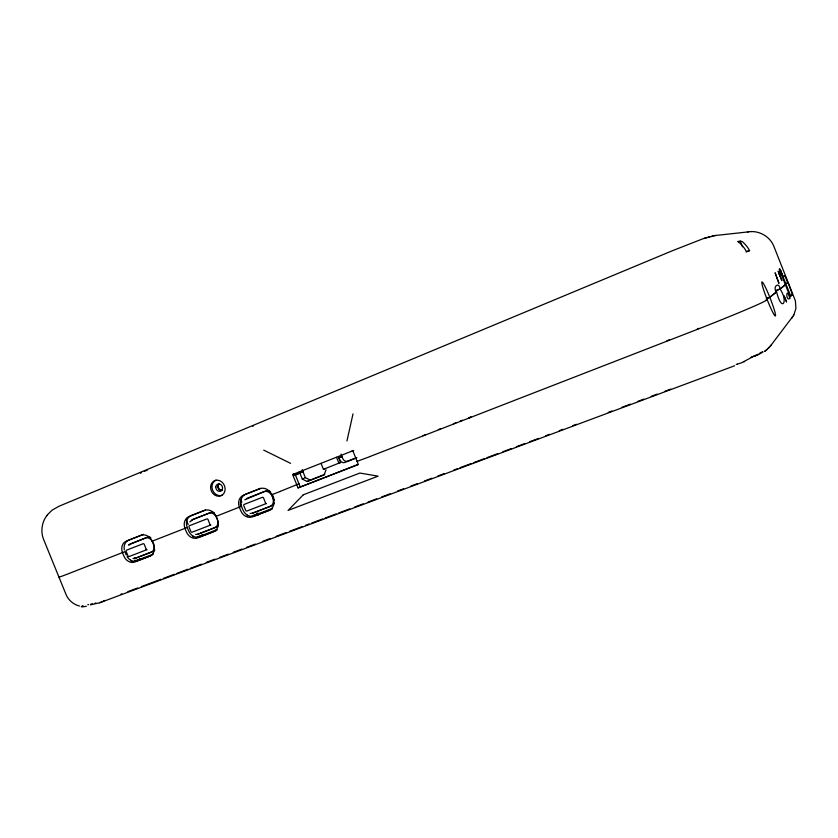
<?xml version="1.0" encoding="UTF-8"?>
<svg xmlns="http://www.w3.org/2000/svg" width="838" height="838" viewBox="0 0 838 838"><rect width="100%" height="100%" fill="white"/><g stroke="black" fill="none" stroke-linecap="round" stroke-linejoin="round"><path stroke-width="1.26" d="M346.953 440.956L353.008 413.878M326.024 469.814L324.159 474.863L307.117 481.483L302.298 479.064L299.323 471.7M793.816 314.952L795.932 308.457L795.398 300.832L773.914 246.456C770.426 237.332 760.799 231.278 751.099 231.571M766.885 349.603L770.541 345.874L793.408 315.685M793.345 315.8L793.89 314.837M46.76 515.663C41.764 522.42 40.423 531.774 43.67 539.567L66.013 594.435C68.318 600.155 73.514 604.533 79.474 606.042M189.817 521.948L192.049 519.853L209.249 513.128C215.995 511.39 221.462 524.169 215.115 527.615L197.883 534.246L195.631 534.414M47.504 514.689L52.103 510.164L58.974 506.267L672.956 250.499L702.998 238.746L715.642 235.436M46.729 515.705L47.536 514.647M791.68 318.189L792.277 317.413M770.541 345.874L771.295 344.9M128.465 544.899L145.854 537.912C152.348 536.341 157.649 548.639 151.605 552.053L135.159 558.38L133.012 558.527M768.645 347.98L769.745 346.817M792.476 294.63L790.224 296.903L782.451 277.315L784.923 275.608L787.804 282.856L785.761 283.632L790.464 295.489L792.476 294.63L788.097 282.532A52.029 1.163 -21.6 0 0 787.374 282.511M244.801 499.773L264.452 491.55C271.418 489.654 277.043 502.863 270.433 506.341L252.489 513.244L250.143 513.432M766.487 349.917L764.916 351.143M767.241 349.299L765.922 350.389M785.384 284.711L780.042 288.995C788.673 301.659 781.854 313.171 776.564 291.813L769.776 297.27L766.33 298.621L769.818 297.343L776.606 291.875C771.913 287.057 779.361 280.919 780.084 289.079L775.433 290.891M780.084 289.079L785.416 284.773M787.804 282.856L788.129 282.595A52.029 1.163 -21.6 0 0 787.406 282.574M765.869 300.413L767.095 299.428L767.545 300.57A17.734 1.645 68.5 0 0 775.422 315.947A17.734 1.645 68.5 0 0 770.216 298.38L769.776 297.27M765.366 350.808L764.403 351.51M746.155 252.008L749.581 250.614L748.889 249.378A30.786 29.927 -28.9 0 0 742.154 241.533L740.226 241.166L742.478 246.822M779.55 269.249L782.168 275.859L780.304 271.606C786.222 286.638 774.857 258.89 781.267 273.586M737.754 363.985A15.43 1.016 -20.9 0 0 741.504 362.812L755.719 355.249M469.626 417.439L468.547 417.973L470.956 417.031M256.313 514.427L257.329 513.935L252.898 515.632M140.889 472.8L140.407 473.02L140.994 472.873M201.885 535.314L202.964 534.801L198.711 536.435A2.661 2.273 65.2 0 1 197.82 536.561M300.224 486.868L294.85 473.554L292.63 474.538L298.024 487.905L357.962 464.482M139.338 559.313L140.501 558.768L137.453 559.941M307.117 481.483L324.715 474.402M298.967 483.777L280.363 491.351M252.793 426.238L253.401 425.955M356.883 457.778L344.868 462.461A4.064 3.666 65.5 0 1 339.945 460.031L339.034 457.778L341.956 456.459L338.73 457.977L340.553 462.492L338.919 463.246L336.53 457.318M302.298 479.064L305.378 477.65L310.165 480.048M321.059 463.393L323.437 469.301L325.113 468.526M743.924 361.859L744.615 361.545M216.078 516.418A9.752 8.38 65.6 0 0 204.577 510.426L189.074 516.512A9.7 8.275 65.7 0 0 185.02 528.495L186.382 531.879A9.7 8.275 65.5 0 0 197.726 537.881L213.281 531.921A9.752 8.37 65.4 0 0 217.461 519.843L216.047 516.355L241.459 506.32A9.867 8.6 65.5 0 1 245.785 494.137L260.744 488.271M205.572 509.933L191.284 515.538A9.668 8.265 65.7 0 0 187.241 527.479L152.128 541.191L153.511 544.606A9.532 7.982 65.7 0 1 149.625 556.317L134.792 562.005A9.469 7.898 65.7 0 1 123.877 556.076L122.505 552.703M59.215 576.848A28.984 0.67 -22.3 0 0 58.964 577.026L58.943 577.068A28.984 0.67 -22.3 0 0 69.114 573.464L124.883 551.645L126.245 555.007M302.989 471.742L294.285 475.397M784.923 275.608L782.912 276.446L785.793 283.694M734.622 365.766L99.827 602.731L90.514 604.868M292.63 474.538L353.699 450.425M298.024 487.905L358.36 464.524L352.871 450.865L351.206 451.504M143.445 534.319L128.685 540.112A9.448 7.877 65.9 0 0 124.359 549.948M294.117 475.397L299.899 473.135M775.391 290.807L780.042 288.995M323.437 469.301L340.553 462.492M356.129 457.852L347.76 461.11A4.043 3.645 65.5 0 1 342.857 458.7L341.035 454.165M423.043 435.645L425.442 434.713M438.4 429.58L440.798 428.647M453.389 423.787L455.788 422.855M460.01 421.179L462.419 420.236M666.943 340.699L669.572 339.736M468.39 418.152L470.778 417.219M280.405 491.414L271.711 494.713L273.157 498.275A9.962 8.726 65.2 0 1 268.726 510.667L252.521 516.878A9.899 8.621 65.2 0 1 240.799 510.813L239.364 507.283M370.155 456.448L695.823 329.952A65.741 1.906 -21.5 0 0 765.911 300.496L767.137 299.501A17.734 1.645 68.5 0 1 761.931 281.945A17.734 1.645 68.5 0 1 769.818 297.343M200.397 533.167L216.455 526.987A5.395 4.64 65.4 0 0 218.351 525.478M153.469 554.033L133.535 561.69A2.608 2.179 65.4 0 1 131.807 561.533M195.987 537.724L217.115 529.616M251.568 516.397L272.34 508.436M151.929 555.238L137.128 560.915A9.448 7.877 65.7 0 1 127.083 556.652M144.366 471.375L145.613 470.904M738.142 241.669L740.321 241.114M357.082 461.35L370.187 456.521M99.827 602.731L102.561 601.527A12.685 0.66 -22.8 0 0 102.927 601.349M127.879 591.628L137.683 587.972M141.36 586.6L160.969 579.278M163.42 578.367L174.451 574.25M176.902 573.339L187.932 569.222M190.383 568.311L201.413 564.194M206.316 562.361L214.895 559.166M219.797 557.333L228.376 554.138M233.278 552.305L241.857 549.11M246.76 547.277L255.328 544.082M262.682 541.338L270.035 538.593M276.163 536.31L285.968 532.643M289.644 531.271L301.9 526.704M305.577 525.332L309.253 523.96M311.705 523.048L322.735 518.932M325.186 518.02L336.216 513.904M338.667 512.992L349.697 508.876M354.6 507.042L363.179 503.848M368.081 502.014L376.66 498.82M381.562 496.986L390.141 493.781M397.495 491.047L403.623 488.753M410.976 486.009L417.104 483.725M424.457 480.981L431.811 478.236M437.939 475.953L444.067 473.669M453.871 470.013L457.548 468.641M459.999 467.73L471.019 463.613M473.47 462.691L484.5 458.585M486.951 457.663L497.982 453.557M502.884 451.724L511.463 448.519M516.365 446.696L524.944 443.491M529.846 441.668L538.425 438.463M545.779 435.718L549.456 434.346M559.26 430.69L562.937 429.318M572.742 425.662L576.418 424.29M608.283 412.401L611.96 411.029M621.765 407.373L630.344 404.178M637.697 401.433L643.825 399.15M651.178 396.405L657.306 394.111M664.66 391.377L670.788 389.083M703.868 238.442L706.759 237.458M121.049 594.132L121.908 593.838M146.577 470.547L147.121 470.38M710.006 236.505L708.037 237.06M749.581 250.614L746.344 251.505L745.631 250.227A31.593 30.744 -29.3 0 0 738.718 242.172L737.911 241.543L739.001 241.354M95.155 603.15L95.836 602.962M87.77 604.743L88.608 604.544M711.933 236.044L712.583 235.907M92.4 603.769L90.913 604.062M713.819 235.677L751.215 231.571M747.444 231.875L748.659 231.707M263.719 450.132L290.577 463.351M762.748 352.096L758.526 354.589A15.43 1.016 -20.9 0 0 753.1 356.433M186.287 519.885L188.162 524.504M187.209 527.416L188.602 530.852A9.668 8.254 65.5 0 0 199.915 536.833L215.439 530.883A9.721 8.359 65.4 0 0 216.885 530.129M781.026 271.711L780.283 270.066L782.095 274.623L779.906 268.988L782.535 275.733L781.561 272.748M305.378 477.65L302.424 470.317A2.388 2.126 66 0 1 302.246 469.594M272.287 494.326L273.67 497.751M257.779 512.866L258.638 514.993M240.904 499.857L241.857 502.224M240.234 502.517L241.208 504.926M241.459 506.32L242.884 509.839A9.867 8.6 65.2 0 0 254.574 515.883L270.737 509.682A9.92 8.694 65.2 0 0 272.245 508.896M240.244 504.047L241.208 506.424M761.218 352.431L760.035 352.934A15.44 1.791 -34.4 0 1 761.313 352.358M737.325 364.111A15.43 1.016 -20.9 0 1 736.214 364.394M751.068 357.166A15.43 1.016 -20.9 0 1 752.43 356.674M754.535 356.412A15.44 1.341 -33.1 0 1 758.516 354.128M762.287 351.698A15.409 1.645 -33.4 0 1 762.559 352.211M104.614 600.458A12.685 0.66 -22.8 0 1 103.587 601.014M86.314 606.283A12.58 0.911 -13.2 0 1 82.176 606.146M82.491 606.021A12.58 0.911 -13.2 0 1 83.056 605.811M699.028 328.318A54.449 1.582 -21.5 0 1 697.321 328.978M222.143 490.293A3.802 3.289 67.1 0 1 218.802 484.144M193.4 536.949A2.671 2.284 65.2 0 1 192.855 536.069M199.245 533.607A5.363 4.578 65.4 0 1 198.072 533.858M214.245 512.793A5.395 4.64 65.6 0 0 210.6 512.521L193.421 519.235A5.363 4.578 65.7 0 0 191.567 520.733M247.671 516.093A2.734 2.378 64.9 0 1 247.105 515.192M274.131 498.893A5.499 4.829 65.1 0 1 274.508 500.276M274.267 503.02A5.499 4.829 65.1 0 1 271.68 505.743L253.767 512.636A5.468 4.766 65.2 0 1 252.542 512.898M270.643 492.011A5.499 4.829 65.4 0 0 265.709 490.984L247.828 497.971A5.468 4.766 65.5 0 0 246.749 498.589M131.053 560.915A2.608 2.179 65.4 0 1 130.519 560.046M136.437 560.329A2.598 2.168 65.4 0 1 134.719 560.172M154.831 549.938A5.269 4.42 65.6 0 1 153.04 551.383L136.625 557.699A5.238 4.368 65.7 0 1 134.321 557.836M150.798 537.556A5.269 4.42 65.8 0 0 147.299 537.263L130.917 543.673A5.238 4.368 65.9 0 0 129.146 545.119M271.742 494.776A9.962 8.726 65.4 0 0 259.853 488.722L243.701 495.059A9.899 8.621 65.5 0 0 239.406 507.357M152.16 541.264A9.532 7.982 65.8 0 0 141.109 535.335L126.318 541.139A9.469 7.898 65.9 0 0 122.547 552.776M222.489 490.398A3.802 3.289 67.1 0 1 218.886 483.777M222.259 495.227A8.171 7.071 67.1 0 1 212.632 490.261A8.171 7.071 67.1 0 1 216.12 480.069M779.162 273.743L781.875 280.573L778.156 271.208L780.398 276.131L779.162 273.743M789.805 298.422C785.405 301.973 786.295 284.91 789.805 298.422M786.505 301.806L784.159 296.065L786.505 301.806M775.171 272.979L778.879 283.171L775.171 272.979M146.189 549.288L147.027 549.812L146.095 549.728A1.058 0.89 65.6 0 1 145.665 550.137L129.167 556.516A1.058 0.88 65.7 0 1 127.952 555.856L126.161 551.456A1.058 0.88 65.9 0 1 126.59 550.157L143.068 543.747A1.058 0.89 65.8 0 1 144.304 544.407L146.189 549.288M209.992 524.63L210.851 525.164L209.898 525.08A1.089 0.932 65.4 0 1 209.437 525.51L192.132 532.193A1.079 0.922 65.4 0 1 190.865 531.522L189.042 527.018A1.079 0.922 65.7 0 1 189.493 525.688L206.787 518.952A1.089 0.932 65.6 0 1 208.065 519.623L209.992 524.63M265.573 503.156L266.453 503.69L265.457 503.607A1.11 0.974 65.1 0 1 264.986 504.047L246.969 511.012A1.1 0.964 65.2 0 1 245.66 510.332L243.795 505.743A1.1 0.964 65.5 0 1 244.277 504.371L262.284 497.363A1.11 0.974 65.4 0 1 263.603 498.044L265.573 503.156M303.272 494.808L288.083 510.426L378.095 476.152L359.879 473.051L303.272 494.808M215.816 486.93A3.813 3.3 67.1 0 0 220.614 491.183A3.813 3.3 67.1 0 0 221.127 484.825A3.813 3.3 67.1 0 0 215.816 486.93M210.621 486.658A8.191 7.081 67.1 0 0 220.918 495.803A8.191 7.081 67.1 0 0 222.028 482.143A8.191 7.081 67.1 0 0 210.621 486.658"/></g></svg>
